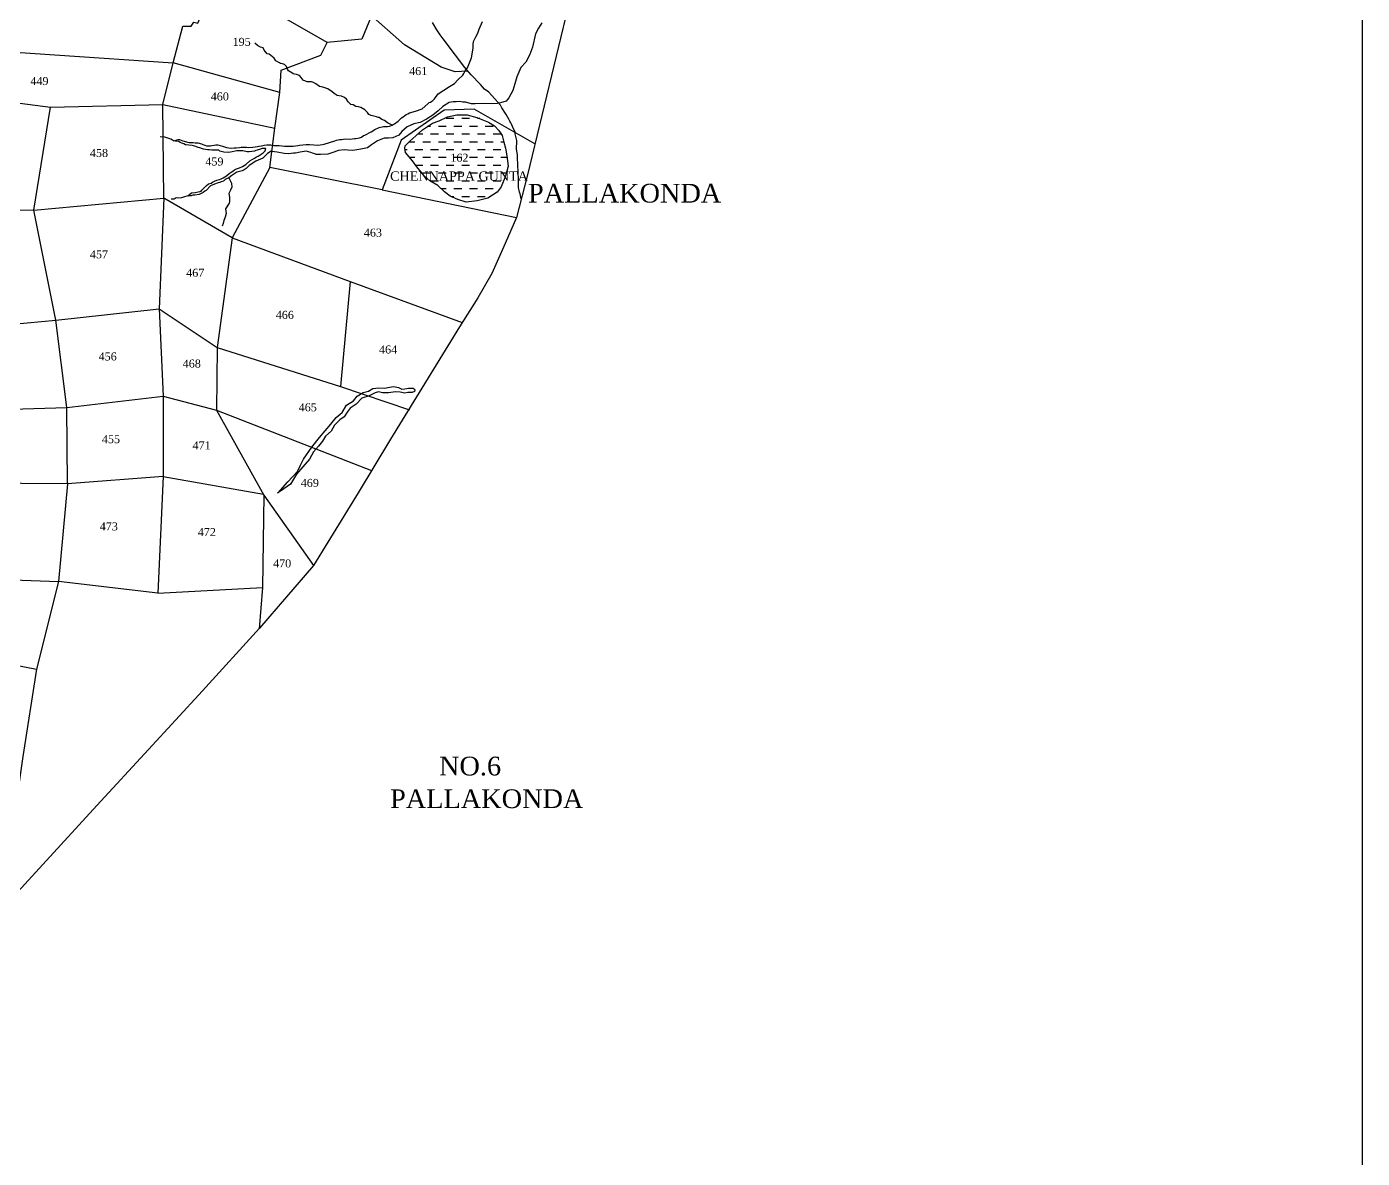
# Model space of a CAD drawing. Header units: inches. Extents: x 52 to 875, y -20 to 782.
# Drawn here: x 661.5 to 875.4, y 295.7 to 476.9 of the extents above; entities that cross this region are included whole.
import ezdxf

# ---------------------------------------------------------------- set-up
doc = ezdxf.new("R2010")
doc.units = ezdxf.units.IN
doc.header["$MEASUREMENT"] = 0
for name, pattern in [('ACAD_ISO02W100', [15, 12, -3]), ('ACAD_ISO07W100', [3, 0, -3]), ('BORDER', [1.75, 0.5, -0.25, 0.5, -0.25, 0, -0.25])]:
    doc.linetypes.add(name, pattern=pattern)
for name, color, linetype in [('CARTTRACK', 30, 'ACAD_ISO02W100'), ('NALA', 4, 'Continuous'), ('SURVEY_BND', 7, 'Continuous'), ('SURVEY_NO', 7, 'Continuous'), ('WATER_BODY', 4, 'Continuous')]:
    doc.layers.add(name, color=color, linetype=linetype)
doc.layers.add('FOOTPATH', color=150, linetype='ACAD_ISO07W100', lineweight=30)
doc.layers.add('VILL_BOUNDARY', color=6, linetype='BORDER', lineweight=30)
doc.styles.get("Standard").update_dxf_attribs({"font": 'TIMES.TTF'})

msp = doc.modelspace()

# ---------------------------------------------------------------- hatches: boundary and pattern name
at = {"layer": 'WATER_BODY', "linetype": 'ByBlock'}
h = msp.add_hatch(dxfattribs=at)
h.set_pattern_fill('DASH', color=256, scale=10, angle=180, style=0)
h.set_pattern_definition([(180, (-470.0725, 177.2036), (-1.25, -1.25), [1.25, -1.25])])
h.paths.add_polyline_path([(737.92, 458.42), (737.66, 459.49), (737.12, 460.32), (736.44, 461.03), (735.44, 461.66), (733.59, 462.4), (732.03, 462.8), (730.41, 462.8), (728.91, 462.47), (727.54, 461.86), (726.49, 461.49), (724.89, 460.43), (723.8, 459.43), (722.88, 458.57), (722.13, 457.86), (722.03, 457.49), (722.16, 456.76), (723.27, 455.44), (723.99, 454.48), (725.17, 453.02), (726.04, 452.22), (727.32, 451.48), (728.43, 450.48), (729.3, 449.78), (730.54, 449.23), (731.87, 448.84), (733.65, 449.02), (735.33, 449.49), (736.83, 450.41), (737.48, 451.28), (738.2, 453), (738.62, 454.57), (738.4, 456.26), (738.16, 457.49)])
h.paths.add_polyline_path([(729.02, 456.9), (732.2, 456.9), (732.2, 454.96), (729.02, 454.96)], flags=24)

# ---------------------------------------------------------------- linework, layer by layer
at = {"linetype": 'ByBlock', "lineweight": 30}
msp.add_lwpolyline([(52.23, 782.18), (875.42, 782.18), (875.42, -19.69), (52.23, -19.69)], close=True, dxfattribs=at)
at = {"layer": 'CARTTRACK'}
msp.add_lwpolyline([(740.71, 449.36), (740.52, 450.18), (740.4, 450.41), (740.28, 451.15), (740.25, 451.55), (740.25, 451.91), (740.25, 452.37), (740.22, 453.75), (740.14, 454.72), (740.13, 455.2), (740.09, 455.61), (740.08, 456.43), (739.96, 457.29), (739.93, 457.76), (739.99, 458.24), (739.99, 458.71), (739.73, 459.75), (739.72, 460.09), (739.47, 460.56), (739.32, 460.92), (739.17, 461.2), (739.03, 461.52), (738.89, 461.77), (738.69, 462.14), (738.28, 462.84), (737.58, 463.95), (737.4, 464.35), (735.49, 466.46), (734.81, 466.91), (734.17, 467.66), (732.7, 469.21), (731.65, 470.41), (730.18, 472.37), (728.22, 474.98), (727.72, 475.63), (727.16, 476.4), (726.51, 477.58)], dxfattribs=at)
at = {"layer": 'FOOTPATH', "linetype": 'ByBlock'}
msp.add_lwpolyline([(732.17, 469.81), (730.11, 469.72), (727.89, 470.46), (721.99, 474.01), (716.05, 479.26), (712.21, 485.46), (709.26, 491.99), (707.78, 496.93)], dxfattribs=at)
at = {"layer": 'NALA'}
for points in [[(744.02, 477.56), (743.47, 476.69), (742.96, 475.76), (742.51, 473.66), (742.03, 472.39), (741.41, 471.23), (740.64, 470.4), (739.98, 468.89), (739.69, 467.75), (739.38, 466.72), (738.71, 465.52), (738.3, 465), (737.4, 464.71), (736.91, 464.64), (735.91, 464.59), (734.81, 464.62), (733.34, 464.55), (732.72, 464.55), (731.75, 464.84), (731.37, 464.86), (730.85, 464.94), (730.27, 464.91), (729.79, 464.89), (729.13, 464.79), (728.14, 464.14), (727.37, 463.43), (726.52, 462.78), (725.54, 462.11), (724.53, 461.59), (723.5, 461.35), (722.43, 460.87), (721.58, 460.12), (721.08, 459.58), (720.15, 459.15), (719.42, 459.07), (718.75, 459.06), (717.66, 458.67), (716.71, 458.03), (716.05, 457.53), (715.02, 457.32), (713.73, 457.12), (712.91, 457.13), (712.32, 457.19), (711.44, 457.1), (710.36, 456.7), (709.72, 456.51), (708.56, 456.47), (707.86, 456.47), (707.62, 456.55), (707.27, 456.66), (707.02, 456.79), (706.61, 456.89), (706.27, 456.97), (705.3, 456.84), (704.56, 456.66), (704.2, 456.65), (703.87, 456.61), (703.46, 456.58), (702.71, 456.62), (701.61, 456.82), (701.17, 456.89), (700.83, 456.95), (700.63, 457), (700.08, 456.62), (699.3, 455.89), (698.18, 455.37), (697.11, 454.72), (696.62, 454.22), (696.32, 453.98), (696.02, 453.86), (695.15, 453.62), (694.33, 453.07), (693.88, 452.74), (693.48, 452.57), (693.26, 452.43), (693.01, 452.17), (692.66, 452.06), (692.4, 451.98), (692.17, 451.9), (691.56, 451.72), (690.91, 451.44), (690.23, 450.71), (690.03, 450.6), (689.76, 450.36), (689.12, 450.04), (688.42, 449.93), (688.12, 449.93), (687.81, 449.82), (687.28, 449.82), (686.6, 449.65), (686.28, 449.54), (685.78, 449.48), (685.43, 449.52), (685.08, 449.28), (684.65, 449.32)], [(685.07, 458.65), (685.73, 458.84), (685.94, 458.84), (686.25, 458.75), (686.5, 458.66), (686.72, 458.58), (687.24, 458.41), (687.5, 458.38), (687.77, 458.38), (688.13, 458.38), (688.45, 458.35), (688.87, 458.32), (689.49, 458.14), (689.69, 458.08), (690.04, 457.93), (690.3, 457.83), (690.58, 457.86), (690.9, 457.86), (691.16, 457.9), (691.52, 457.94), (691.78, 457.98), (692.1, 457.98), (692.47, 457.89), (692.86, 457.79), (693.5, 457.6), (693.84, 457.52), (694.27, 457.49), (694.71, 457.53), (695.06, 457.55), (695.56, 457.58), (695.82, 457.63), (696.02, 457.63), (696.35, 457.62), (696.67, 457.61), (697.02, 457.57), (697.71, 457.63), (698.47, 457.72), (698.69, 457.79), (699.08, 457.86), (699.5, 457.94), (699.94, 457.99), (700.26, 458.01), (700.61, 458), (701.09, 457.91), (701.4, 457.89), (701.95, 457.89), (702.8, 457.77), (703.48, 457.8), (703.69, 457.8), (704.16, 457.8), (704.52, 457.86), (704.91, 457.89), (705.19, 457.96), (705.74, 458.03), (706.23, 458.05), (706.77, 458.05), (707.48, 458.02), (708.1, 457.96), (708.86, 458.07), (709.13, 458.12), (710.01, 458.38), (710.83, 458.63), (711.09, 458.74), (711.65, 458.84), (711.9, 458.86), (712.25, 458.94), (712.6, 458.95), (713.22, 458.9), (713.98, 459), (714.2, 459.02), (714.51, 459.08), (714.77, 459.13), (715.11, 459.22), (715.45, 459.48), (715.63, 459.57), (716.64, 460.11), (717.26, 460.45), (717.94, 460.78), (718.62, 460.92), (718.96, 460.92), (719.27, 460.96), (719.58, 460.99), (719.75, 461.07), (720.02, 461.17), (720.19, 461.27), (720.38, 461.39), (720.99, 461.8), (721.54, 462.32), (721.8, 462.47), (722.04, 462.69), (722.26, 462.84), (722.56, 462.99), (722.82, 463.13), (723.75, 463.42), (724.81, 463.79), (725.74, 464.56), (725.97, 464.77), (726.19, 464.86), (726.38, 465.01), (726.52, 465.13), (726.79, 465.37), (727.41, 466.19), (729.22, 467.36), (730.01, 467.83), (730.57, 468.42), (731.32, 469.19), (731.49, 469.43), (731.78, 469.98), (732.07, 470.33), (732.71, 471.94), (733, 473.51), (733, 474.06), (733.03, 474.54), (733.41, 475.29), (733.73, 475.9), (733.98, 476.54), (734.49, 477.75)], [(720.02, 461.17), (719.28, 461.55), (718.79, 461.9), (718.35, 462.09), (717.96, 462.38), (717.79, 462.39), (717.49, 462.47), (717.08, 462.59), (716.66, 462.72), (716.29, 462.84), (716.09, 463.17), (715.63, 463.61), (715.01, 463.98), (714.65, 464.07), (714.22, 464.14), (713.8, 464.41), (713.42, 464.49), (712.99, 464.91), (712.72, 465.33), (712.39, 465.57), (711.91, 465.78), (711.56, 465.87), (711.22, 465.9), (710.72, 466.25), (710.39, 466.51), (709.72, 466.95), (708.94, 467.26), (708.39, 467.37), (707.81, 467.76), (707.42, 467.97), (707.08, 468.11), (706.78, 468.08), (706.42, 468.08), (705.79, 468.35), (705.46, 468.8), (705.2, 469.13), (704.68, 469.26), (704.39, 469.3), (704.17, 469.36), (703.93, 469.54), (703.4, 469.84), (703.24, 470.14), (703.09, 470.53), (702.76, 470.85), (702.45, 470.97), (702.12, 471.04), (702, 471.12), (701.41, 471.46), (701.11, 471.91), (700.6, 472.31), (700.33, 472.5), (700.01, 472.56), (699.53, 473.15), (699.35, 473.52), (698.92, 473.66), (698.48, 473.94), (698.05, 474.31)], [(687.32, 449.82), (687.9, 450.34), (688.47, 450.37), (688.96, 450.49), (689.26, 450.51), (689.41, 450.61), (689.56, 450.75), (689.64, 450.86), (689.77, 450.98), (690.02, 451.21), (690.24, 451.46), (690.58, 451.75), (691.02, 451.87), (691.24, 452.02), (691.56, 452.21), (691.94, 452.33), (692.36, 452.44), (692.65, 452.56), (692.98, 452.71), (693.51, 453.02), (693.93, 453.44), (694.22, 453.64), (694.49, 453.81), (694.77, 454.01), (695.07, 454.15), (695.58, 454.33), (696.04, 454.53), (696.6, 454.85), (697.24, 455.42), (697.61, 455.64), (697.96, 455.88), (698.27, 456.06), (698.55, 456.21), (698.87, 456.41), (699.34, 456.71), (699.68, 457.07), (699.77, 457.41), (699.54, 457.43), (699.42, 457.43), (699.18, 457.41), (698.79, 457.25), (698.21, 457.12), (697.95, 456.97), (697.56, 456.93), (697.14, 456.9), (696.81, 456.88), (696.11, 457.04), (695.61, 457.04), (695.16, 457.04), (694.14, 456.83), (693.8, 456.8), (693.04, 456.85), (692.4, 457), (692.26, 457.14), (691.92, 457.14), (691.38, 457.14), (691.16, 457.17), (690.78, 457.2), (690.47, 457.22), (690.12, 457.24), (689.82, 457.31), (689.63, 457.37), (689.22, 457.53), (688.95, 457.6), (688.55, 457.75), (688.21, 457.86), (687.97, 457.92), (687.46, 457.95), (687.02, 457.99), (686.93, 458.02), (686.66, 458.15), (686.34, 458.28), (686.09, 458.38), (685.84, 458.55), (685.31, 458.62), (685.02, 458.66), (684.84, 458.75), (684.55, 458.92), (683.61, 459.26), (682.85, 459.27)], [(693.88, 452.74), (694.31, 451.86), (694.33, 451.25), (694.15, 450.73), (693.87, 450.2), (693.96, 449.64), (693.96, 448.94), (693.92, 448.67), (693.35, 447.74), (693.45, 447.02), (693.26, 446.43), (693.08, 445.89), (692.98, 445.41), (692.77, 444.98)]]:
    msp.add_lwpolyline(points, dxfattribs=at)
at = {"layer": 'NALA', "linetype": 'ByBlock'}
msp.add_lwpolyline([(701.74, 402.27), (703.33, 404.03), (704.04, 404.85), (704.84, 405.68), (705.34, 406.71), (705.81, 407.65), (707.13, 409.57), (708.37, 411.15), (710.22, 413.27), (711.05, 414.34), (712.03, 415.14), (712.73, 416.31), (713.85, 417.02), (714.41, 417.78), (715.38, 418.34), (716.24, 418.58), (716.94, 418.99), (717.88, 419.08), (718.74, 419.02), (720.24, 419.28), (721.06, 419.17), (721.59, 418.87), (722.08, 418.94), (722.65, 419.05), (723.09, 419.06), (723.4, 419.04), (723.56, 418.9), (723.66, 418.74), (723.61, 418.53), (723.24, 418.35), (722.54, 418.37), (722.03, 418.22), (721.28, 418.38), (720.58, 418.45), (719.45, 418.31), (718.45, 418.3), (717.81, 418.44), (717.29, 418.3), (716.34, 417.8), (715.19, 417.45), (714.26, 416.45), (713.31, 415.85), (712.8, 415.19), (712.33, 414.42), (711.62, 413.98), (710.81, 413.09), (710.24, 412.17), (709.32, 411.36), (708.87, 410.56), (708.21, 409.77), (707.43, 408.85), (706.76, 407.66), (705.72, 406.43), (704.71, 405.28), (703.74, 403.64), (702.66, 402.93), (701.66, 402.24)], dxfattribs=at)
at = {"layer": 'SURVEY_BND'}
for points in [[(718.26, 483.92), (717.31, 480.18), (716.68, 478.57), (715.16, 474.93), (709.63, 474.4), (694.77, 482.92), (702.11, 497.91)], [(653, 487.08), (650.67, 483.44), (648.1, 477.08), (647, 473.71), (684.96, 471.14)], [(702.04, 466.37), (684.96, 471.14), (686.5, 476.99), (687.82, 477.02), (688.25, 477.65), (688.88, 477.5), (691.82, 484.44), (694.77, 482.92)], [(718.42, 450.81), (700.42, 454.35), (701.23, 460.68), (702.04, 466.37), (702.26, 469.96), (708.59, 472.37), (709.63, 474.4)], [(683.27, 464.46), (684.96, 471.14)], [(662.63, 447.54), (643.04, 447.09), (644.74, 466.7), (665.28, 464.06)], [(662.63, 447.54), (665.28, 464.06), (683.27, 464.46)], [(683.44, 449.46), (683.27, 464.46), (701.23, 460.68)], [(742.88, 458.14), (733.16, 463.72), (728.34, 463.54), (721.45, 458.77), (718.42, 450.81), (739.96, 446.37)], [(700.42, 454.35), (694.37, 443.11), (713.29, 436.11), (731.26, 429.56)], [(666.17, 429.94), (662.63, 447.54), (683.44, 449.46)], [(694.37, 443.11), (683.44, 449.46), (682.69, 431.74), (691.99, 425.55)], [(643.04, 447.09), (643.16, 427.78), (666.17, 429.94)], [(694.37, 443.11), (691.99, 425.55), (711.76, 419.3)], [(713.29, 436.11), (711.76, 419.3), (722.79, 415.58)], [(667.92, 415.94), (666.17, 429.94), (682.69, 431.74)], [(682.69, 431.74), (683.35, 417.78), (691.87, 415.5)], [(643.16, 427.78), (644.99, 415.27), (667.92, 415.94)], [(691.99, 425.55), (691.87, 415.5), (716.73, 405.85)], [(668.04, 403.7), (667.92, 415.94), (683.35, 417.78)], [(683.35, 417.78), (683.32, 404.88), (699.39, 402.04)], [(691.87, 415.5), (699.46, 401.92), (707.41, 390.63)], [(683.32, 404.88), (668.04, 403.7), (666.57, 388.06)], [(683.32, 404.88), (682.49, 386.21), (699.27, 387.1)], [(668.04, 403.7), (645.81, 403.89), (650.51, 388.67), (666.57, 388.06)], [(699.46, 401.92), (699.27, 387.1), (698.71, 380.5)], [(650.51, 388.67), (648.4, 376.89), (663.07, 374.02)], [(682.49, 386.21), (666.57, 388.06), (663.07, 374.02), (660.86, 360.03), (658.56, 344), (658.32, 336.48)]]:
    msp.add_lwpolyline(points, dxfattribs=at)
at = {"layer": 'VILL_BOUNDARY', "linetype": 'ByBlock'}
msp.add_lwpolyline([(748.59, 481.75), (741.68, 453.2), (739.96, 446.37), (738.13, 442.22), (735.97, 437.4), (733.77, 433.51), (730.81, 428.87), (719.75, 410.86), (714.58, 402.27), (709.71, 394.38), (707.41, 390.63), (698.8, 380.6), (689.66, 370.56), (681.01, 361.15), (672.72, 352.19), (658.32, 336.48), (649.36, 325.84), (646.04, 320.8), (646.66, 313.99), (632.82, 294.74)], dxfattribs=at)
at = {"layer": 'WATER_BODY'}
msp.add_lwpolyline([(722.11, 457.85), (722.88, 458.57), (723.8, 459.43), (724.89, 460.43), (726.49, 461.49), (727.54, 461.86), (728.91, 462.47), (730.41, 462.8), (732.03, 462.8), (733.59, 462.4), (735.44, 461.66), (736.44, 461.03), (737.12, 460.32), (737.66, 459.49), (737.92, 458.42), (738.16, 457.49), (738.4, 456.26), (738.62, 454.57), (738.2, 453), (737.48, 451.28), (736.83, 450.41), (735.33, 449.49), (733.65, 449.02), (731.87, 448.84), (730.54, 449.23), (729.3, 449.78), (728.43, 450.48), (727.32, 451.48), (726.04, 452.22), (725.17, 453.02), (723.99, 454.48), (723.27, 455.44), (722.16, 456.76), (722.03, 457.49), (722.13, 457.86)], dxfattribs=at)

# ---------------------------------------------------------------- texts
at = {"layer": 'SURVEY_NO', "linetype": 'ByBlock'}
for s, height, p in [('CHENNAPPA GUNTA', 1.5, (719.69, 452.25)), ('PALLAKONDA  ', 3, (741.78, 448.76)), ('NO.6', 3, (727.53, 357.02)), ('PALLAKONDA', 3, (719.69, 351.79))]:
    msp.add_text(s, height=height, dxfattribs=at).set_placement(p)
at = {"layer": 'SURVEY_NO', "char_height": 1.282, "width": 2.5, "attachment_point": 1}
for s, insert in [('{\\fTimes New Roman|b0|i0|c0|p18;195}', (694.46, 475.14)), ('{\\fTimes New Roman|b0|i0|c0|p18;449}', (662.07, 468.86)), ('{\\fTimes New Roman|b0|i0|c0|p18;461}', (722.74, 470.46)), ('{\\fTimes New Roman|b0|i0|c0|p18;460}', (690.96, 466.4)), ('{\\fTimes New Roman|b0|i0|c0|p18;458}', (671.61, 457.35)), ('{\\fTimes New Roman|b0|i0|c0|p18;459}', (690.1, 455.98)), ('{\\fTimes New Roman|b0|i0|c0|p18;162}', (729.34, 456.58)), ('{\\fTimes New Roman|b0|i0|c0|p18;463}', (715.49, 444.59)), ('{\\fTimes New Roman|b0|i0|c0|p18;457}', (671.61, 441.12)), ('{\\fTimes New Roman|b0|i0|c0|p18;467}', (687.03, 438.16)), ('{\\fTimes New Roman|b0|i0|c0|p18;466}', (701.38, 431.42)), ('{\\fTimes New Roman|b0|i0|c0|p18;464}', (717.92, 425.87)), ('{\\fTimes New Roman|b0|i0|c0|p18;456}', (673, 424.76)), ('{\\fTimes New Roman|b0|i0|c0|p18;468}', (686.47, 423.62)), ('{\\fTimes New Roman|b0|i0|c0|p18;465}', (705.05, 416.62)), ('{\\fTimes New Roman|b0|i0|c0|p18;455}', (673.53, 411.51)), ('{\\fTimes New Roman|b0|i0|c0|p18;471}', (688.05, 410.52)), ('{\\fTimes New Roman|b0|i0|c0|p18;469}', (705.38, 404.51)), ('{\\fTimes New Roman|b0|i0|c0|p18;473}', (673.18, 397.54)), ('{\\fTimes New Roman|b0|i0|c0|p18;472}', (688.88, 396.63)), ('{\\fTimes New Roman|b0|i0|c0|p18;470}', (700.95, 391.61))]:
    msp.add_mtext(s, dxfattribs=dict(at, insert=insert))

doc.saveas('drawing.dxf')
